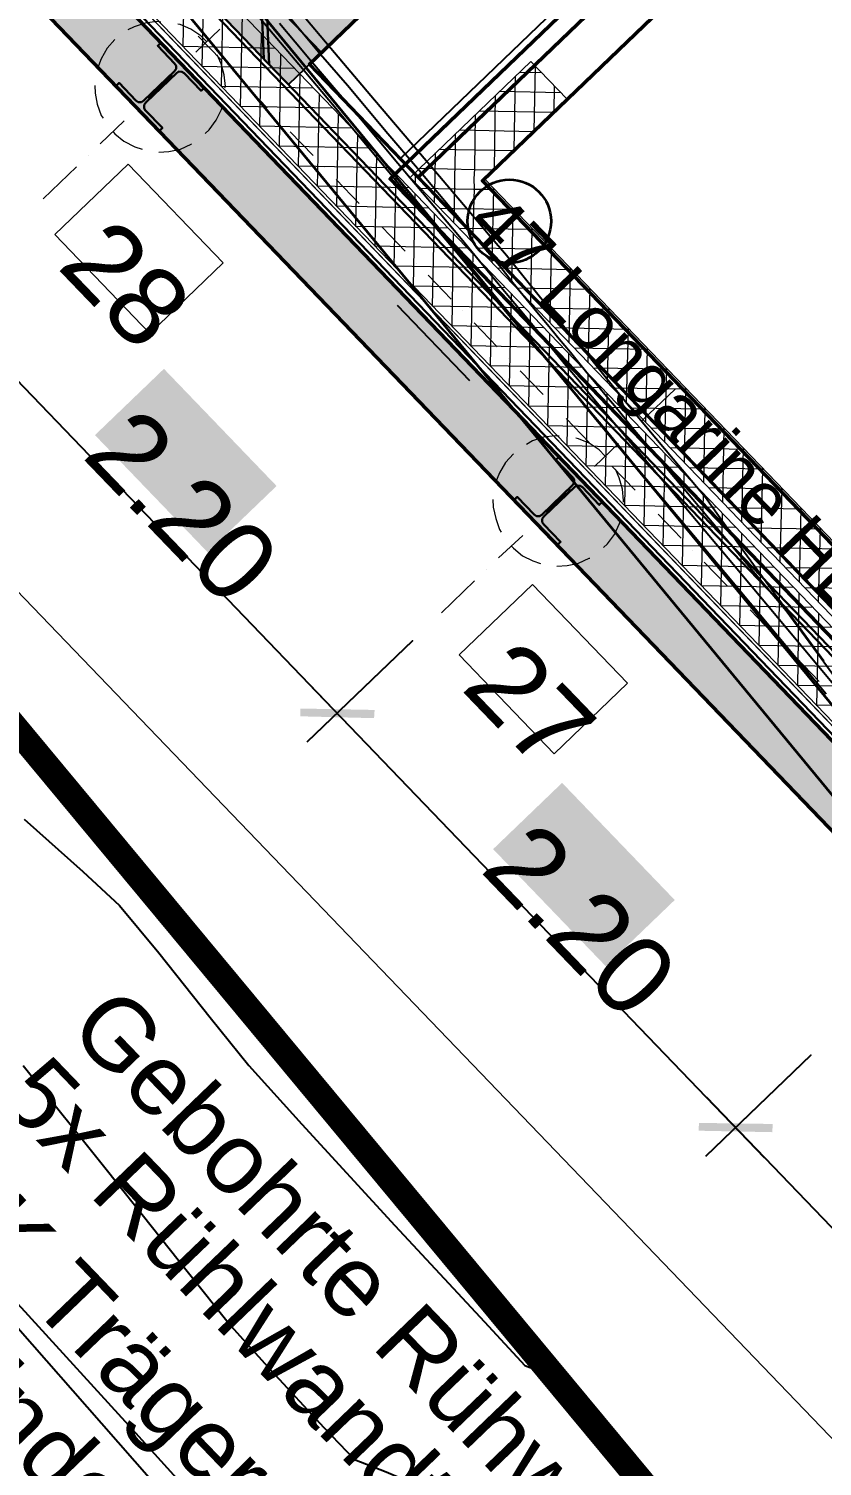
# Model space of a CAD drawing. Header units: metres. Extents: x 2687650.8 to 2687727.1, y 1234407.3 to 1234484.3.
# Drawn here: x 2687664.48 to 2687667.52, y 1234440.69 to 1234446.2 of the extents above; entities that cross this region are included whole.
import ezdxf

# ---------------------------------------------------------------- set-up
doc = ezdxf.new("R2010")
doc.units = ezdxf.units.M
for name, color, linetype in [('PDF_0', 7, 'Continuous'), ('PDF_A__BEML', 7, 'Continuous'), ('PDF_A__Text', 7, 'Continuous'), ('PDF_AV_01313-Mauer-Sockel', 7, 'Continuous'), ('PDF_AV_01611-Parzelle', 7, 'Continuous'), ('PDF_E_BETON', 7, 'Continuous'), ('PDF_E_Text', 7, 'Continuous'), ('PDF_Text', 7, 'Continuous')]:
    doc.layers.add(name, color=color, linetype=linetype)
for name, color, linetype, true_color in [('PDF_060-Kataster_Hauptinfo.060', 7, 'Continuous', 0x7f7f7f), ('PDF_062_Bauten.062 Bauteilschraffuren', 7, 'Continuous', 0x7f7f7f), ('PDF_211_Wände_Beton.211', 7, 'Continuous', 0x7f7f7f), ('PDF_211_Wände_Beton.211 Bauteilschraffuren', 7, 'Continuous', 0x7f7f7f), ('PDF_211_Wände_Beton.211 Schichttrennlinien', 7, 'Continuous', 0x7f7f7f), ('PDF_3D_Kurven', 7, 'Continuous', 0xdda500), ('PDF_3D_Kurven-Nebenhoehen', 7, 'Continuous', 0xdda500), ('PDF_A-2D-BÖSCHUNGEN', 7, 'Continuous', 0xfdfdfd), ('PDF_Böschung Aushub', 7, 'Continuous', 0x7f7f7f), ('PDF_E_Farbe Beton', 7, 'Continuous', 0xdfff7f), ('PDF_Rühlwand Träger u Vermassung', 7, 'Continuous', 0x0ac1ff)]:
    doc.layers.add(name, color=color, linetype=linetype, true_color=true_color)
doc.styles.add('PDF Arial', font='arial.ttf')

# ---------------------------------------------------------------- blocks, each defined once
blk = doc.blocks.new('A$C1c84ec86')
at = {"layer": 'PDF_0', "transparency": 33554559}
for points in [[(1729.98, 383.34), (1750.09, 403.23), (1747.97, 405.56), (1727.87, 385.45)], [(1950.12, 383.34), (1970.02, 403.23), (1967.9, 405.56), (1948, 385.45)]]:
    blk.add_hatch(color=256, dxfattribs=at).paths.add_polyline_path(points)
at = {"layer": 'PDF_A__BEML', "true_color": 0xffffff, "transparency": 33554559}
for points in [[(1597.9, 437.95), (1597.9, 401.33), (1660.13, 401.33), (1660.13, 437.95)], [(1817.83, 437.95), (1817.83, 401.33), (1880.06, 401.33), (1880.06, 437.95)]]:
    blk.add_hatch(color=7, dxfattribs=at).paths.add_polyline_path(points)
at = {"layer": 'PDF_Böschung Aushub', "true_color": 0xdd6d8a, "transparency": 33554559}
blk.add_hatch(color=243, dxfattribs=at).paths.add_polyline_path([(1502.44, 1125.66), (1502.44, 547.8), (1552.39, 547.8), (1552.39, 1075.71), (2362.45, 1075.71), (2362.45, 523.67), (2412.62, 523.67), (2412.41, 1075.71), (2412.41, 1125.66)])
at = {"layer": 'PDF_E_Farbe Beton', "true_color": 0xbfff7f, "transparency": 33554559}
h = blk.add_hatch(color=71, dxfattribs=at)
h.paths.add_polyline_path([(3096.53, 1972.34), (3087.64, 1847.46), (3087.42, 523.67), (612.36, 523.67), (612.36, 1217.32), (591.83, 1429.41), (592.04, 1430.89), (672.48, 2565.87), (2668.74, 2565.87), (2848.03, 2530.94), (2997.89, 2390.18), (3013.34, 2375.79), (3093.99, 2206.03), (3096.53, 2200.53)])
h.paths.add_polyline_path([(3120.45, 1972.34), (3120.45, 2206.03), (3039.8, 2375.79), (3033.03, 2390.18), (2883.16, 2530.94), (2859.46, 2553.17), (2794.47, 2565.87), (2671.07, 2589.79), (650.04, 2589.79), (648.35, 2565.87), (567.91, 1430.89), (568.12, 1429.41), (588.44, 1217.32), (588.44, 499.75), (3111.55, 499.75), (3111.55, 1847.46)], flags=0)
at = {"layer": 'PDF_Rühlwand Träger u Vermassung', "transparency": 33554559}
for points in [[(1507.09, 499.75), (1531.01, 499.75), (1531.01, 501.45), (1520.85, 501.45), (1520.64, 501.66), (1520.22, 501.87), (1520.01, 502.08), (1519.79, 502.51), (1519.58, 502.72), (1519.58, 520.71), (1519.79, 520.92), (1520.01, 521.34), (1520.22, 521.56), (1520.64, 521.77), (1520.85, 521.98), (1531.01, 521.98), (1531.01, 523.67), (1507.09, 523.67), (1507.09, 521.98), (1517.04, 521.98), (1517.47, 521.77), (1517.68, 521.56), (1518.1, 521.34), (1518.31, 520.92), (1518.31, 520.71), (1518.52, 520.29), (1518.52, 503.14), (1518.31, 502.72), (1518.31, 502.51), (1518.1, 502.08), (1517.68, 501.87), (1517.47, 501.66), (1517.04, 501.45), (1507.09, 501.45)], [(1737.39, 501.66), (1737.18, 501.66), (1736.76, 501.45), (1727.02, 501.45), (1727.02, 499.75), (1750.94, 499.75), (1750.94, 501.45), (1741.2, 501.45), (1740.75, 501.47), (1740.57, 501.66), (1740.14, 501.87), (1739.93, 502.08), (1739.72, 502.51), (1739.72, 502.72), (1739.51, 503.14), (1739.51, 520.29), (1739.72, 520.71), (1739.72, 520.92), (1739.93, 521.34), (1740.35, 521.56), (1740.57, 521.77), (1740.99, 521.98), (1750.94, 521.98), (1750.94, 523.67), (1727.02, 523.67), (1727.02, 521.98), (1737.18, 521.98), (1737.39, 521.77), (1737.81, 521.56), (1738.03, 521.34), (1738.24, 520.92), (1738.45, 520.71), (1738.45, 502.72), (1738.24, 502.51), (1738.03, 502.08), (1737.81, 501.87)]]:
    blk.add_hatch(color=256, dxfattribs=at).paths.add_polyline_path(points)
at = {"layer": 'PDF_060-Kataster_Hauptinfo.060', "lineweight": 18}
blk.add_lwpolyline([(643.69, 2809.29), (483.03, 548.44), (465.04, 388.84), (1459.68, 316.24), (3414.46, 173.36), (3333.6, 2121.15)], dxfattribs=at)
at = {"layer": 'PDF_062_Bauten.062 Bauteilschraffuren', "lineweight": 18}
for points in [[(3332.75, 2138.08), (3333.6, 2121.57), (3358.36, 1523.6), (3376.14, 1092.22), (3376.35, 1092.22), (3414.46, 173.57), (465.04, 388.84), (483.03, 548.65), (515.84, 1009.24), (643.69, 2809.29), (760.11, 2801.88), (1044.17, 2801.88), (2574.76, 2801.88)], [(2621.11, 2560.79), (677.13, 2560.79), (608.13, 1589.22), (608.13, 1483.39), (616.38, 1483.39), (616.38, 527.69), (3083.61, 527.69), (3083.61, 1406.76), (3082.98, 1406.76), (3083.61, 1981.87), (3091.45, 1981.87), (3091.45, 2122.63)]]:
    blk.add_lwpolyline(points, dxfattribs=at)
at = {"layer": 'PDF_211_Wände_Beton.211', "lineweight": 18}
for points in [[(2625.56, 2560.79), (677.13, 2560.79), (676.5, 2552.75), (608.34, 1592.4), (608.34, 1483.39), (616.38, 1483.39), (616.38, 527.69), (617.44, 527.69), (3082.56, 527.69), (3083.61, 527.69), (3083.61, 1981.87), (3091.45, 1981.87), (3091.45, 2101.89), (3091.45, 2123.9)], [(3057.58, 2120.3), (2703.03, 2120.3), (2036.9, 2120.3), (1550.49, 2120.3), (1524.45, 2120.3), (1524.45, 1612.29), (1524.45, 1598.32), (1524.45, 1590.28), (1550.49, 1590.28), (1550.49, 2100.41), (2036.9, 2100.41), (2703.03, 2100.41), (3057.58, 2100.41), (3057.58, 1981.87), (3057.58, 553.73), (642.42, 553.73), (642.42, 1483.39), (642.42, 1591.13), (708.88, 2526.92), (2625.35, 2526.92)]]:
    blk.add_lwpolyline(points, dxfattribs=at)
blk.add_lwpolyline([(1630.5, 1014.75), (1610.39, 1014.75), (1610.39, 950.82), (1630.5, 950.82), (1630.5, 994.85), (2270.59, 994.85), (2270.59, 576.8), (1630.5, 576.8), (1630.5, 620.83), (1610.39, 620.83), (1610.39, 556.69), (1630.5, 556.69), (2290.49, 556.69), (2290.49, 576.8), (2290.49, 994.85), (2290.49, 1014.75)], close=True, dxfattribs=at)
at = {"layer": 'PDF_211_Wände_Beton.211 Bauteilschraffuren', "lineweight": 18}
for points in [[(1610.39, 614.9), (1616.32, 620.83)], [(1610.39, 604.32), (1626.9, 620.83)], [(1630.5, 603.26), (1612.93, 620.83)], [(1630.5, 613.84), (1623.51, 620.83)], [(1610.39, 593.52), (1630.5, 613.63)], [(1630.5, 592.68), (1610.39, 612.57)], [(1610.39, 582.94), (1630.5, 603.05)], [(1630.5, 582.09), (1610.39, 601.99)], [(1610.39, 572.36), (1614.83, 576.8), (1630.5, 592.47)], [(1645.1, 556.69), (1630.5, 571.51), (1627.75, 574.05), (1625.21, 576.8), (1610.39, 591.41)], [(1610.39, 561.77), (1625.42, 576.8), (1630.5, 581.88)], [(1634.52, 556.69), (1630.5, 560.93), (1622.45, 568.76), (1614.62, 576.8), (1610.39, 580.82)], [(1616.1, 556.69), (1630.5, 571.09), (1636, 576.8)], [(1626.69, 556.69), (1630.5, 560.5), (1646.58, 576.8)], [(1655.69, 556.69), (1635.79, 576.8)], [(1637.27, 556.69), (1657.17, 576.8)], [(1666.48, 556.69), (1646.37, 576.8)], [(1647.85, 556.69), (1667.75, 576.8)], [(1677.06, 556.69), (1656.96, 576.8)], [(1658.44, 556.69), (1678.55, 576.8)], [(1687.65, 556.69), (1667.54, 576.8)], [(1669.02, 556.69), (1689.13, 576.8)], [(1698.23, 556.69), (1678.12, 576.8)], [(1679.6, 556.69), (1699.71, 576.8)], [(1708.82, 556.69), (1688.92, 576.8)], [(1690.19, 556.69), (1710.3, 576.8)], [(1719.4, 556.69), (1699.5, 576.8)], [(1700.98, 556.69), (1720.88, 576.8)], [(1729.98, 556.69), (1710.09, 576.8)], [(1711.57, 556.69), (1731.46, 576.8)], [(1740.57, 556.69), (1720.67, 576.8)], [(1722.15, 556.69), (1742.05, 576.8)], [(1751.15, 556.69), (1731.25, 576.8)], [(1732.73, 556.69), (1752.63, 576.8)], [(1761.94, 556.69), (1741.84, 576.8)], [(1743.32, 556.69), (1763.21, 576.8)], [(1772.53, 556.69), (1752.42, 576.8)], [(1753.9, 556.69), (1774.01, 576.8)], [(1783.11, 556.69), (1763, 576.8)], [(1764.48, 556.69), (1784.59, 576.8)], [(1793.69, 556.69), (1773.59, 576.8)], [(1775.07, 556.69), (1795.18, 576.8)], [(1804.28, 556.69), (1784.38, 576.8)], [(1785.65, 556.69), (1805.76, 576.8)], [(1814.86, 556.69), (1794.96, 576.8)], [(1796.45, 556.69), (1816.34, 576.8)], [(1825.45, 556.69), (1805.55, 576.8)], [(1807.03, 556.69), (1826.93, 576.8)], [(1836.03, 556.69), (1816.13, 576.8)], [(1817.61, 556.69), (1837.51, 576.8)], [(1828.2, 556.69), (1848.09, 576.8)], [(1623.94, 556.69), (1617.16, 563.47), (1610.39, 570.24)], [(1613.35, 556.69), (1611.87, 558.17), (1610.39, 559.66)], [(1514.08, 528.75), (1489.1, 553.73)], [(1524.66, 528.75), (1499.68, 553.73)], [(1535.25, 528.75), (1510.27, 553.73)], [(1513.87, 528.75), (1538.84, 553.73)], [(1545.83, 528.75), (1520.85, 553.73)], [(1524.45, 528.75), (1549.43, 553.73)], [(1556.41, 528.75), (1531.44, 553.73)], [(1535.03, 528.75), (1560.01, 553.73)], [(1567.21, 528.75), (1542.02, 553.73)], [(1545.62, 528.75), (1570.59, 553.73)], [(1577.79, 528.75), (1552.81, 553.73)], [(1556.2, 528.75), (1581.18, 553.73)], [(1588.37, 528.75), (1563.4, 553.73)], [(1566.78, 528.75), (1591.76, 553.73)], [(1598.96, 528.75), (1573.98, 553.73)], [(1577.37, 528.75), (1602.34, 553.73)], [(1609.54, 528.75), (1584.56, 553.73)], [(1587.95, 528.75), (1612.93, 553.73)], [(1620.13, 528.75), (1595.15, 553.73)], [(1598.53, 528.75), (1623.72, 553.73)], [(1630.71, 528.75), (1605.73, 553.73)], [(1609.33, 528.75), (1634.31, 553.73)], [(1641.29, 528.75), (1616.32, 553.73)], [(1619.91, 528.75), (1644.89, 553.73)], [(1651.88, 528.75), (1626.9, 553.73)], [(1630.5, 528.75), (1655.47, 553.73)], [(1662.67, 528.75), (1637.48, 553.73)], [(1641.08, 528.75), (1666.06, 553.73)], [(1673.25, 528.75), (1648.28, 553.73)], [(1651.66, 528.75), (1676.64, 553.73)], [(1683.84, 528.75), (1658.86, 553.73)], [(1662.25, 528.75), (1687.22, 553.73)], [(1694.42, 528.75), (1669.44, 553.73)], [(1672.83, 528.75), (1697.81, 553.73)], [(1705.01, 528.75), (1680.03, 553.73)], [(1683.41, 528.75), (1708.39, 553.73)], [(1715.59, 528.75), (1690.61, 553.73)], [(1694, 528.75), (1719.19, 553.73)], [(1726.17, 528.75), (1701.2, 553.73)], [(1704.79, 528.75), (1729.77, 553.73)], [(1736.76, 528.75), (1711.78, 553.73)], [(1715.38, 528.75), (1740.35, 553.73)], [(1747.34, 528.75), (1722.36, 553.73)], [(1725.96, 528.75), (1750.94, 553.73)], [(1758.13, 528.75), (1732.95, 553.73)], [(1736.54, 528.75), (1761.52, 553.73)], [(1768.72, 528.75), (1743.74, 553.73)], [(1747.13, 528.75), (1772.1, 553.73)], [(1779.3, 528.75), (1754.32, 553.73)], [(1757.71, 528.75), (1782.69, 553.73)], [(1789.88, 528.75), (1764.91, 553.73)], [(1768.29, 528.75), (1793.27, 553.73)], [(1800.47, 528.75), (1775.49, 553.73)], [(1778.88, 528.75), (1803.86, 553.73)], [(1811.05, 528.75), (1786.07, 553.73)], [(1789.46, 528.75), (1814.65, 553.73)], [(1821.64, 528.75), (1796.66, 553.73)], [(1800.26, 528.75), (1825.23, 553.73)], [(1832.22, 528.75), (1807.24, 553.73)], [(1810.84, 528.75), (1835.82, 553.73)], [(1842.8, 528.75), (1817.83, 553.73)], [(1821.42, 528.75), (1846.4, 553.73)], [(1853.6, 528.75), (1828.41, 553.73)], [(1832.01, 528.75), (1856.98, 553.73)], [(1864.18, 528.75), (1839.2, 553.73)], [(1842.59, 528.75), (1867.57, 553.73)], [(1853.17, 528.75), (1878.15, 553.73)], [(1863.76, 528.75), (1888.73, 553.73)]]:
    blk.add_lwpolyline(points, dxfattribs=at)
at = {"layer": 'PDF_211_Wände_Beton.211 Schichttrennlinien', "lineweight": 18}
blk.add_lwpolyline([(617.44, 528.75), (642.42, 528.75), (3057.58, 528.75), (3082.56, 528.75)], dxfattribs=at)
at = {"layer": 'PDF_3D_Kurven', "lineweight": 25}
blk.add_lwpolyline([(1509, 558.81), (1532.28, 557.12), (1549.64, 556.06), (1570.59, 554.58), (1607.21, 552.04), (1642.56, 549.71), (1660.34, 548.44), (1675.58, 547.38), (1689.34, 546.53), (1701.2, 545.69), (1712.2, 544.84), (1721.3, 544.42), (1730.19, 543.78), (1752.21, 542.09), (1803.01, 538.7), (1863.33, 534.47)], dxfattribs=at)
at = {"layer": 'PDF_3D_Kurven-Nebenhoehen', "lineweight": 25}
for points in [[(1535.67, 570.24), (1553.66, 569.18), (1579.48, 567.49), (1617.8, 565.16), (1638.54, 563.89), (1647.85, 563.25), (1657.38, 562.62), (1669.02, 561.56), (1681.51, 560.5), (1694.63, 559.44), (1706.7, 558.6), (1717.07, 557.75), (1726.6, 556.9), (1734.64, 556.27), (1742.47, 555.63), (1757.92, 554.58), (1776.97, 553.31), (1802.59, 549.5), (1853.6, 542.51)], [(1533.55, 566.01), (1552.6, 564.74), (1568.27, 563.89), (1592.4, 562.2), (1609.75, 561.14), (1625.84, 560.08), (1647.01, 558.6), (1658.44, 557.96), (1666.69, 557.12), (1674.74, 556.48), (1681.09, 556.06), (1687.44, 555.63), (1694.42, 555), (1701.2, 554.58), (1706.06, 554.15), (1711.14, 553.73), (1716.65, 553.31), (1721.94, 552.88), (1729.77, 552.46), (1738.45, 551.61), (1758.77, 550.34), (1798.99, 547.59), (1829.68, 545.47), (1852.12, 542.51), (1885.98, 537.85)], [(1533.13, 561.56), (1542.44, 560.93), (1551.54, 560.29), (1565.3, 559.44), (1580.97, 558.6), (1603.19, 557.12), (1639.81, 554.58), (1659.28, 553.09), (1667.75, 552.46), (1678.12, 551.82), (1688.49, 550.98), (1695.48, 550.55), (1703.52, 549.92), (1711.57, 549.28), (1717.28, 548.86), (1723.42, 548.44), (1729.98, 548.01), (1752.84, 546.53), (1803.01, 543.15), (1854.66, 539.55), (1882.6, 537.64)], [(1685.11, 279.83), (1715.17, 282.16), (1734.22, 283.21), (1757.71, 281.52), (1789.25, 278.56), (1812.75, 276.44), (1843.01, 275.59), (1895.72, 274.32), (1946.1, 273.48), (1968.75, 273.05), (1973.4, 275.17), (1978.06, 277.29), (1996.05, 275.17), (2019.34, 272.21), (2040.93, 269.88), (2087.28, 265.01), (2143.16, 259.08), (2193.75, 253.37), (2224.02, 249.35), (2255.14, 242.57), (2299.59, 231.78), (2341.29, 221.62), (2364.36, 216.12)], [(1752.84, 214.21), (1804.28, 209.55), (1853.17, 204.9), (1879.84, 202.36), (1902.71, 201.72), (1932.55, 201.09), (1949.48, 201.09), (1961.34, 206.59), (1973.4, 211.67), (1993.51, 209.77), (2038.6, 204.26), (2093, 197.49), (2139.99, 191.77), (2163.69, 188.81), (2182.11, 186.9), (2206.66, 184.36), (2225.08, 182.04), (2244.13, 177.8), (2270.59, 171.45), (2290.06, 166.58), (2314.19, 159.6)], [(1917.1, 138.64), (1913.71, 138.86), (1901.44, 139.49), (1872.44, 140.76), (1823.96, 143.09), (1767.66, 146.48), (1742.47, 149.23), (1765.12, 150.07), (1819.1, 149.44), (1884.08, 147.75), (1939.96, 146.05), (1966.21, 145.21), (1979.33, 144.15), (1997.11, 142.45), (2010.23, 141.18), (2041.77, 138.64), (2123.27, 132.08), (2242.44, 122.35), (2386.8, 110.49), (2543.64, 97.79), (2700.7, 84.88), (2845.49, 73.24)]]:
    blk.add_lwpolyline(points, dxfattribs=at)
at = {"layer": 'PDF_A-2D-BÖSCHUNGEN', "lineweight": 25}
for points in [[(1552.39, 547.8), (1552.39, 1069.15)], [(2362.45, 1069.15), (2362.45, 559.23), (2312.5, 559.23), (1602.56, 559.23), (1552.39, 559.23), (1552.39, 558.6), (2362.45, 558.81), (2362.45, 559.23)], [(1602.56, 559.23), (1602.56, 1019.19)], [(1642.35, 519.23), (1642.35, 519.23)], [(1682.36, 519.23), (1642.35, 519.23)]]:
    blk.add_lwpolyline(points, dxfattribs=at)
at = {"layer": 'PDF_A__BEML', "lineweight": 25}
for points in [[(1738.87, 378.47), (1738.87, 434.35)], [(1959.01, 378.47), (1959.01, 434.35)]]:
    blk.add_lwpolyline(points, close=True, dxfattribs=at)
for points in [[(1502.86, 394.34), (1754.96, 394.34)], [(1723, 394.34), (1974.88, 394.34)], [(1942.92, 394.34), (2195.02, 394.34)]]:
    blk.add_lwpolyline(points, dxfattribs=at)
at = {"layer": 'PDF_A__Text', "lineweight": 18}
for points in [[(1584.35, 482.4), (1531.86, 482.4), (1531.86, 443.45), (1584.35, 443.45)], [(1807.67, 482.4), (1755.17, 482.4), (1755.17, 443.45), (1807.67, 443.45)]]:
    blk.add_lwpolyline(points, close=True, dxfattribs=at)
at = {"layer": 'PDF_AV_01313-Mauer-Sockel', "lineweight": 35}
blk.add_lwpolyline([(1908, 530.02), (597.55, 629.72), (632.05, 1083.54), (610.25, 1085.02), (574.05, 609.4), (1928.11, 506.53), (1964.3, 982.15), (1942.5, 983.84)], close=True, dxfattribs=at)
at = {"layer": 'PDF_AV_01611-Parzelle', "lineweight": 0}
blk.add_lwpolyline([(1459.68, 316.13, 10, 10, 0), (3414.46, 173.46, 10, 10, 0), (3332.64, 2138.72, 10, 10, 0)], format="xyseb", dxfattribs=at)
at = {"layer": 'PDF_Böschung Aushub', "color": 7, "lineweight": 25}
blk.add_lwpolyline([(1552.39, 565.37), (1502.44, 565.37)], dxfattribs=at)
at = {"layer": 'PDF_E_BETON', "lineweight": 50}
for points in [[(567.91, 1430.89), (650.04, 2589.79), (2671.07, 2589.79), (2859.46, 2553.17), (3033.03, 2390.18), (3120.45, 2206.03), (3120.45, 1972.34), (3111.55, 1847.25), (3111.55, 499.75), (588.44, 499.75), (588.44, 1217.32)], [(612.36, 1217.32), (591.83, 1429.41), (672.48, 2565.87), (2668.74, 2565.87), (2848.03, 2530.94), (3013.34, 2375.79), (3096.53, 2200.53), (3096.53, 1972.34), (3087.64, 1847.46), (3087.42, 523.67), (612.36, 523.67)], [(1605.52, 1020.67), (2295.57, 1020.67), (2295.57, 550.77), (1605.52, 550.77)], [(1630.5, 995.7), (2270.59, 995.7), (2270.59, 575.74), (1630.5, 575.74)]]:
    blk.add_lwpolyline(points, close=True, dxfattribs=at)
for points in [[(1552.39, 558.6), (1552.39, 1075.71), (2362.45, 1075.71), (2362.45, 523.67)], [(1612.51, 558.6), (1612.51, 1015.59), (2302.55, 1015.59), (2302.55, 558.81)]]:
    blk.add_lwpolyline(points, dxfattribs=at)
at = {"layer": 'PDF_E_BETON', "lineweight": 18}
blk.add_lwpolyline([(1518.95, 338.46), (2398.86, 338.46)], dxfattribs=at)
at = {"layer": 'PDF_E_Text', "lineweight": 35}
blk.add_circle((1648.81, 572.46), 15.98, dxfattribs=at)
at = {"layer": 'PDF_Rühlwand Träger u Vermassung', "color": 160, "lineweight": 30, "true_color": 0x3333ff}
for points in [[(622.73, 1359.14), (1541.81, 547.8)], [(622.95, 1356.17), (1538.84, 547.8)], [(612.36, 546.11), (1287.38, 546.11), (1887.46, 546.11), (2487.55, 546.11), (3087.42, 546.11)], [(1287.38, 547.8), (1887.46, 547.8), (1887.46, 523.67), (1287.38, 523.67)], [(612.36, 525.37), (1287.38, 525.37), (1887.46, 525.37), (2487.55, 525.37), (3087.42, 525.37)]]:
    blk.add_lwpolyline(points, dxfattribs=at)
at = {"layer": 'PDF_Rühlwand Träger u Vermassung', "color": 7, "lineweight": 18}
for points in [[(1739.08, 573.63), (1739.08, 556.27)], [(1739.08, 549.92), (1739.08, 549.92)], [(1518.95, 543.57), (1518.95, 530.87)], [(1739.08, 543.57), (1739.08, 530.87)], [(1518.95, 536.58), (1515.77, 536.58), (1511.33, 535.53), (1507.09, 533.83), (1506.46, 533.2)], [(1515.14, 535.74), (1527.84, 535.74)], [(1536.52, 529.39), (1536.3, 529.81), (1532.71, 532.56), (1528.9, 534.68), (1525.3, 535.95)], [(1534.19, 535.74), (1534.19, 535.74)], [(1540.54, 535.74), (1553.24, 535.74)], [(1559.59, 535.74), (1559.59, 535.74)], [(1565.94, 535.74), (1578.64, 535.74)], [(1584.99, 535.74), (1584.99, 535.74)], [(1591.34, 535.74), (1604.04, 535.74)], [(1610.39, 535.74), (1610.39, 535.74)], [(1616.74, 535.74), (1629.44, 535.74)], [(1635.79, 535.74), (1635.79, 535.74)], [(1642.14, 535.74), (1654.84, 535.74)], [(1661.19, 535.74), (1661.19, 535.74)], [(1667.54, 535.74), (1680.24, 535.74)], [(1686.59, 535.74), (1686.59, 535.74)], [(1692.94, 535.74), (1705.64, 535.74)], [(1711.99, 535.74), (1711.99, 535.74)], [(1718.34, 535.74), (1731.04, 535.74)], [(1738.87, 536.58), (1735.7, 536.58), (1731.25, 535.53), (1727.23, 533.83), (1726.38, 533.2)], [(1737.39, 535.74), (1737.39, 535.74)], [(1743.74, 535.74), (1756.44, 535.74)], [(1756.65, 529.39), (1756.23, 529.81), (1752.84, 532.56), (1748.82, 534.68), (1745.43, 535.95)], [(1762.79, 535.74), (1762.79, 535.74)], [(1769.14, 535.74), (1781.84, 535.74)], [(1788.19, 535.74), (1788.19, 535.74)], [(1794.54, 535.74), (1807.24, 535.74)], [(1813.59, 535.74), (1813.59, 535.74)], [(1819.94, 535.74), (1832.64, 535.74)], [(1838.99, 535.74), (1838.99, 535.74)], [(1845.34, 535.74), (1858.04, 535.74)], [(1501.38, 529.18), (1500.11, 528.12), (1497.57, 524.52), (1495.66, 520.5), (1494.82, 517.96)], [(1721.3, 529.18), (1720.25, 528.12), (1717.49, 524.52), (1715.59, 520.5), (1714.95, 517.96)], [(1518.95, 524.52), (1518.95, 524.52)], [(1543.92, 511.82), (1543.92, 513.94), (1543.08, 518.38), (1541.6, 522.61), (1540.54, 524.31)], [(1739.08, 524.52), (1739.08, 524.52)], [(1763.85, 511.82), (1763.85, 513.94), (1763.21, 518.38), (1761.52, 522.61), (1760.46, 524.31)], [(1518.95, 518.17), (1518.95, 505.47)], [(1739.08, 518.17), (1739.08, 505.47)], [(1493.97, 511.82), (1494.39, 507.37), (1495.66, 502.93), (1497.36, 499.33)], [(1714.11, 511.82), (1714.32, 507.37), (1715.59, 502.93), (1717.28, 499.33)], [(1536.73, 494.04), (1539.27, 497), (1541.6, 500.81), (1543.08, 505.05), (1543.08, 505.26)], [(1756.65, 494.04), (1759.19, 497), (1761.52, 500.81), (1763, 505.05), (1763.21, 505.26)], [(1518.95, 499.12), (1518.95, 499.12)], [(1739.08, 499.12), (1739.08, 499.12)], [(1501.38, 494.04), (1503.49, 492.13), (1507.09, 489.81), (1511.33, 487.9), (1512.6, 487.69)], [(1518.95, 492.77), (1518.95, 480.07)], [(1518.95, 486.84), (1520.01, 486.84), (1524.45, 487.27), (1528.9, 488.75), (1531.44, 490.23)], [(1721.3, 494.04), (1723.42, 492.13), (1727.23, 489.81), (1731.25, 487.9), (1732.52, 487.69)], [(1739.08, 492.77), (1738.87, 480.07)], [(1739.08, 486.84), (1740.14, 486.84), (1744.59, 487.27), (1748.82, 488.75), (1751.57, 490.23)], [(1518.95, 473.72), (1518.95, 473.72)], [(1738.87, 473.72), (1738.87, 473.72)], [(1518.95, 467.37), (1518.95, 449.8)], [(1738.87, 467.37), (1738.87, 449.8)]]:
    blk.add_lwpolyline(points, dxfattribs=at)
at = {"layer": 'PDF_Rühlwand Träger u Vermassung', "color": 160, "lineweight": 30, "true_color": 0x3333ff}
for points in [[(1507.09, 523.67), (1507.09, 521.98), (1516.41, 521.98), (1517.47, 521.77), (1518.31, 520.92), (1518.52, 519.86), (1518.52, 503.56), (1518.31, 502.51), (1517.47, 501.66), (1516.41, 501.45), (1507.09, 501.45), (1507.09, 499.75), (1531.01, 499.75), (1531.01, 501.45), (1521.49, 501.45), (1520.64, 501.66), (1519.79, 502.51), (1519.58, 503.56), (1519.58, 519.86), (1519.79, 520.92), (1520.64, 521.77), (1521.7, 521.98), (1531.01, 521.98), (1531.01, 523.67)], [(1727.02, 523.67), (1727.02, 521.98), (1736.33, 521.98), (1737.39, 521.77), (1738.24, 520.92), (1738.45, 519.86), (1738.45, 503.56), (1738.24, 502.51), (1737.39, 501.66), (1736.33, 501.45), (1727.02, 501.45), (1727.02, 499.75), (1750.94, 499.75), (1750.94, 501.45), (1741.62, 501.45), (1740.57, 501.66), (1739.72, 502.51), (1739.51, 503.56), (1739.51, 519.86), (1739.72, 520.92), (1740.57, 521.77), (1741.62, 521.98), (1750.94, 521.98), (1750.94, 523.67)]]:
    blk.add_lwpolyline(points, close=True, dxfattribs=at)
at = {"layer": 'PDF_Text', "attachment_point": 7, "style": 'PDF Arial'}
for s, insert, char_height in [('47 Longarine HEB 240', (1638.12, 553.33), 20.001), ('2.20', (1600.02, 391.3), 30.001), ('2.20', (1819.94, 391.3), 30.001), ('Gebohrte Rühwand', (1754.75, 235.02), 27.0014), ('5x Rühlwandträger HEB 240, L=10.50m', (1755.38, 189.72), 27.0014), ('OK Träger 481.00 M.ü.M', (1754.96, 144.21), 27.0014), ('Einbindetiefe Trägerfuss min. 2.50m', (1754.11, 98.91), 27.0014)]:
    blk.add_mtext(s, dxfattribs=dict(at, insert=insert, char_height=char_height))
at = {"layer": 'PDF_Text', "color": 12, "true_color": 0xdf0000, "char_height": 30.002, "attachment_point": 7, "style": 'PDF Arial'}
for s, insert in [('28', (1541.17, 434.7)), ('27', (1764.7, 434.7))]:
    blk.add_mtext(s, dxfattribs=dict(at, insert=insert))

msp = doc.modelspace()

# ---------------------------------------------------------------- block references
at = {"xscale": 0.01, "yscale": 0.01, "zscale": 0.01, "rotation": 313.8734409291175}
msp.add_blockref('A$C1c84ec86', (2687650.7677, 1234453.3784), dxfattribs=at)

doc.saveas('drawing.dxf')
